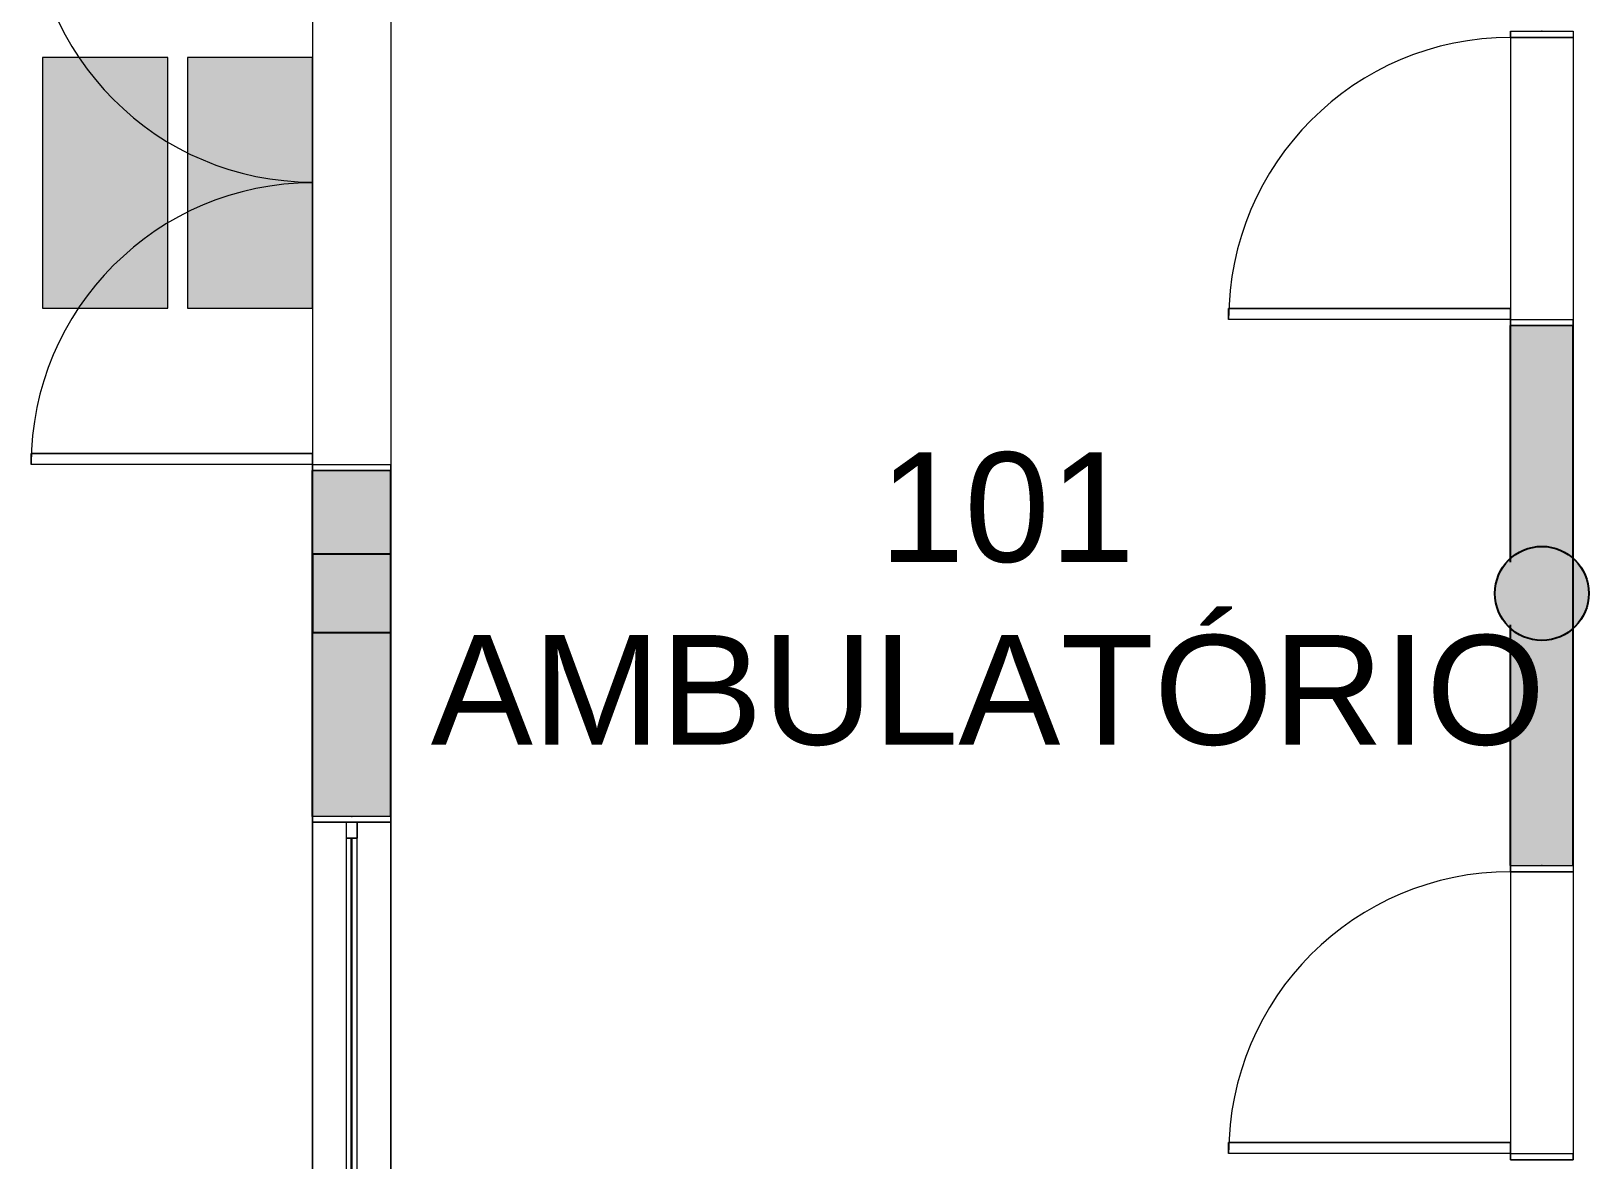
# Model space of a CAD drawing. Header units: metres. Extents: x 512 to 829, y -209 to 245.
# Drawn here: x 649.114 to 654.087, y -87.833 to -84.23 of the extents above; entities that cross this region are included whole.
import ezdxf

# ---------------------------------------------------------------- set-up
doc = ezdxf.new("R2010")
doc.units = ezdxf.units.M
doc.header["$LTSCALE"] = 0.508
doc.set_wipeout_variables(frame=1)
doc.header["$PDSIZE"] = -2
for name, color, linetype, lineweight in [('AMB-NOVOS', 10, 'Continuous', 15), ('COVID-TAPETE SANITIZANTE', 20, 'Continuous', 5), ('Dimensões', 7, 'Continuous', 5), ('None', 7, 'Continuous', 5), ('NãoImprimir', 7, 'Continuous', 5), ('Peitoris', 2, 'Continuous', 5), ('Telhado-Princ', 7, 'Continuous', 5)]:
    doc.layers.add(name, color=color, linetype=linetype, lineweight=lineweight)

# ---------------------------------------------------------------- blocks, each defined once
blk = doc.blocks.new('Grupo-5641')
at = {"layer": 'None', "color": 7, "linetype": 'Continuous', "lineweight": 5}
for p, q in [((-0.47, 0.1), (-0.47, -0.1)), ((0.47, 0.1), (0.47, -0.1))]:
    blk.add_line(p, q, dxfattribs=at)
blk = doc.blocks.new('Grupo-5642')
at = {"layer": 'None', "color": 7, "linetype": 'Continuous', "lineweight": 5}
for points in [[(-0.47, 0.1), (-0.45, 0.1), (-0.45, -0.1), (-0.47, -0.1)], [(0.45, 0.1), (0.47, 0.1), (0.47, -0.1), (0.45, -0.1)]]:
    blk.add_lwpolyline(points, close=True, dxfattribs=at)
blk = doc.blocks.new('Grupo-5643')
at = {"layer": 'None', "color": 7, "linetype": 'Continuous', "lineweight": 5}
for p, q in [((-0.47, 0.1), (-0.45, 0.1)), ((-0.45, 0.1), (-0.45, -0.1)), ((0.47, 0.1), (0.45, 0.1)), ((0.45, 0.1), (0.45, -0.1)), ((-0.47, -0.1), (-0.45, -0.1)), ((0.47, -0.1), (0.45, -0.1))]:
    blk.add_line(p, q, dxfattribs=at)
at = {"layer": 'None', "color": 7}
for name in ['Grupo-5641', 'Grupo-5642']:
    blk.add_blockref(name, (0, 0), dxfattribs=at)
blk = doc.blocks.new('Grupo-5644')
at = {"layer": 'None', "color": 7, "linetype": 'Continuous', "lineweight": 5}
blk.add_arc((-0.45, 0.1), 0.9, 0, 90, dxfattribs=at)
blk = doc.blocks.new('Grupo-5645')
at = {"layer": 'None', "color": 7, "linetype": 'Continuous', "lineweight": 5}
blk.add_lwpolyline([(-0.45, 0.1), (-0.45, 1), (-0.415, 1), (-0.415, 0.1)], close=True, dxfattribs=at)
blk = doc.blocks.new('Grupo-5646')
at = {"layer": 'None', "color": 7, "linetype": 'Continuous', "lineweight": 5}
for p, q in [((-0.45, 0.1), (-0.45, 1)), ((-0.45, 1), (-0.415, 1)), ((-0.415, 0.1), (-0.415, 1)), ((-0.45, 0.1), (-0.415, 0.1))]:
    blk.add_line(p, q, dxfattribs=at)
at = {"layer": 'None', "color": 7}
blk.add_blockref('Grupo-5645', (0, 0), dxfattribs=at)
blk = doc.blocks.new('Grupo-5647')
at = {"layer": 'Peitoris', "color": 7}
blk.add_blockref('Grupo-5646', (0, 0), dxfattribs=at)
blk = doc.blocks.new('Grupo-5648')
at = {"layer": 'None', "color": 7, "linetype": 'Continuous', "lineweight": 5}
for p, q in [((0.47, 0.1), (-0.47, 0.1)), ((0.47, -0.1), (-0.47, -0.1))]:
    blk.add_line(p, q, dxfattribs=at)
blk = doc.blocks.new('Door (2D)-199')
at = {"layer": 'NãoImprimir', "color": 7, "linetype": 'Continuous', "lineweight": 5}
for p in [(-0.47, 0), (0.47, 0)]:
    blk.add_point(p, dxfattribs=at)
at = {"layer": 'None', "color": 7}
for name in ['Grupo-5647', 'Grupo-5643']:
    blk.add_blockref(name, (0, 0), dxfattribs=at)
at = {"layer": 'Peitoris', "color": 7}
blk.add_blockref('Grupo-5644', (0, 0), dxfattribs=at)
at = {"layer": 'Telhado-Princ', "color": 7}
blk.add_blockref('Grupo-5648', (0, 0), dxfattribs=at)
blk = doc.blocks.new('Grupo-5649')
at = {"layer": 'None', "color": 7, "linetype": 'Continuous', "lineweight": 5}
for p, q in [((-0.47, 0.1), (-0.47, -0.1)), ((0.47, 0.1), (0.47, -0.1))]:
    blk.add_line(p, q, dxfattribs=at)
blk = doc.blocks.new('Grupo-5650')
at = {"layer": 'None', "color": 7, "linetype": 'Continuous', "lineweight": 5}
for points in [[(-0.47, 0.1), (-0.45, 0.1), (-0.45, -0.1), (-0.47, -0.1)], [(0.45, 0.1), (0.47, 0.1), (0.47, -0.1), (0.45, -0.1)]]:
    blk.add_lwpolyline(points, close=True, dxfattribs=at)
blk = doc.blocks.new('Grupo-5651')
at = {"layer": 'None', "color": 7, "linetype": 'Continuous', "lineweight": 5}
for p, q in [((-0.47, 0.1), (-0.45, 0.1)), ((-0.45, 0.1), (-0.45, -0.1)), ((0.47, 0.1), (0.45, 0.1)), ((0.45, 0.1), (0.45, -0.1)), ((-0.47, -0.1), (-0.45, -0.1)), ((0.47, -0.1), (0.45, -0.1))]:
    blk.add_line(p, q, dxfattribs=at)
at = {"layer": 'None', "color": 7}
for name in ['Grupo-5649', 'Grupo-5650']:
    blk.add_blockref(name, (0, 0), dxfattribs=at)
blk = doc.blocks.new('Grupo-5652')
at = {"layer": 'None', "color": 7, "linetype": 'Continuous', "lineweight": 5}
blk.add_arc((-0.45, 0.1), 0.9, 0, 90, dxfattribs=at)
blk = doc.blocks.new('Grupo-5653')
at = {"layer": 'None', "color": 7, "linetype": 'Continuous', "lineweight": 5}
blk.add_lwpolyline([(-0.45, 0.1), (-0.45, 1), (-0.415, 1), (-0.415, 0.1)], close=True, dxfattribs=at)
blk = doc.blocks.new('Grupo-5654')
at = {"layer": 'None', "color": 7, "linetype": 'Continuous', "lineweight": 5}
for p, q in [((-0.45, 0.1), (-0.45, 1)), ((-0.45, 1), (-0.415, 1)), ((-0.415, 0.1), (-0.415, 1)), ((-0.45, 0.1), (-0.415, 0.1))]:
    blk.add_line(p, q, dxfattribs=at)
at = {"layer": 'None', "color": 7}
blk.add_blockref('Grupo-5653', (0, 0), dxfattribs=at)
blk = doc.blocks.new('Grupo-5655')
at = {"layer": 'Peitoris', "color": 7}
blk.add_blockref('Grupo-5654', (0, 0), dxfattribs=at)
blk = doc.blocks.new('Grupo-5656')
at = {"layer": 'None', "color": 7, "linetype": 'Continuous', "lineweight": 5}
for p, q in [((0.47, 0.1), (-0.47, 0.1)), ((0.47, -0.1), (-0.47, -0.1))]:
    blk.add_line(p, q, dxfattribs=at)
blk = doc.blocks.new('Door (2D)-200')
at = {"layer": 'NãoImprimir', "color": 7, "linetype": 'Continuous', "lineweight": 5}
for p in [(-0.47, 0), (0.47, 0)]:
    blk.add_point(p, dxfattribs=at)
at = {"layer": 'None', "color": 7}
for name in ['Grupo-5655', 'Grupo-5651']:
    blk.add_blockref(name, (0, 0), dxfattribs=at)
at = {"layer": 'Peitoris', "color": 7}
blk.add_blockref('Grupo-5652', (0, 0), dxfattribs=at)
at = {"layer": 'Telhado-Princ', "color": 7}
blk.add_blockref('Grupo-5656', (0, 0), dxfattribs=at)
blk = doc.blocks.new('Grupo-5837')
at = {"layer": 'None', "color": 7, "linetype": 'Continuous', "lineweight": 5}
for points in [[(-0.6, 0.125), (-0.58095, 0.125), (-0.58095, -0.125), (-0.6, -0.125)], [(0.58095, 0.125), (0.6, 0.125), (0.6, -0.125), (0.58095, -0.125)]]:
    blk.add_lwpolyline(points, close=True, dxfattribs=at)
blk = doc.blocks.new('Grupo-5838')
at = {"layer": 'None', "color": 7, "linetype": 'Continuous', "lineweight": 5}
for p, q in [((-0.6, 0.125), (-0.58095, 0.125)), ((-0.58095, 0.125), (-0.58095, -0.125)), ((0.6, 0.125), (0.58095, 0.125)), ((0.58095, 0.125), (0.58095, -0.125)), ((-0.6, -0.125), (-0.58095, -0.125)), ((0.6, -0.125), (0.58095, -0.125))]:
    blk.add_line(p, q, dxfattribs=at)
at = {"layer": 'None', "color": 7}
blk.add_blockref('Grupo-5837', (0, 0), dxfattribs=at)
blk = doc.blocks.new('Grupo-5839')
at = {"layer": 'None', "color": 7, "linetype": 'Continuous', "lineweight": 5}
for p, q in [((-0.5809, 0.0175), (-0.5809, -0.0175)), ((0.5809, 0.0175), (0.5809, -0.0175))]:
    blk.add_line(p, q, dxfattribs=at)
blk = doc.blocks.new('Grupo-5840')
at = {"layer": 'None', "color": 7, "linetype": 'Continuous', "lineweight": 5}
for points in [[(-0.5809, 0.0175), (-0.5302, 0.0175), (-0.5302, -0.0175), (-0.5809, -0.0175)], [(0.5302, 0.0175), (0.5809, 0.0175), (0.5809, -0.0175), (0.5302, -0.0175)]]:
    blk.add_lwpolyline(points, close=True, dxfattribs=at)
blk = doc.blocks.new('Grupo-5841')
at = {"layer": 'None', "color": 7, "linetype": 'Continuous', "lineweight": 5}
for p, q in [((-0.5809, 0.0175), (-0.5302, 0.0175)), ((-0.5302, 0.0175), (-0.5302, -0.0175)), ((0.5809, 0.0175), (0.5302, 0.0175)), ((0.5302, 0.0175), (0.5302, -0.0175)), ((-0.5809, -0.0175), (-0.5302, -0.0175)), ((0.5809, -0.0175), (0.5302, -0.0175))]:
    blk.add_line(p, q, dxfattribs=at)
blk.add_lwpolyline([(-0.5302, 0.0175), (0.5302, 0.0175), (0.5302, -0.0175), (-0.5302, -0.0175)], close=True, dxfattribs=at)
at = {"layer": 'None', "color": 7}
for name in ['Grupo-5839', 'Grupo-5840']:
    blk.add_blockref(name, (0, 0), dxfattribs=at)
blk = doc.blocks.new('Grupo-5843')
at = {"layer": 'None', "color": 7, "linetype": 'Continuous', "lineweight": 25}
for p, q in [((-0.53015, 0.000635), (0.53015, 0.000635)), ((-0.53015, -0.000635), (0.53015, -0.000635))]:
    blk.add_line(p, q, dxfattribs=at)
blk = doc.blocks.new('Grupo-5844')
at = {"layer": 'None', "color": 7, "linetype": 'Continuous', "lineweight": 20}
for p, q in [((0.6, 0.125), (-0.6, 0.125)), ((0.6, -0.125), (-0.6, -0.125))]:
    blk.add_line(p, q, dxfattribs=at)
blk = doc.blocks.new('Window (2D)-480')
at = {"color": 7, "linetype": 'Continuous', "lineweight": 5}
blk.add_wipeout([(-0.6, 0.125), (0.6, 0.125), (0.6, -0.125), (-0.6, -0.125)], dxfattribs=at).dxf.layer = 'None'
at = {"layer": 'None', "color": 7, "linetype": 'Continuous', "lineweight": 5}
for p, q in [((-0.6, 0.125), (0.6, 0.125)), ((-0.6, -0.125), (0.6, -0.125))]:
    blk.add_line(p, q, dxfattribs=at)
at = {"layer": 'NãoImprimir', "linetype": 'Continuous'}
for p in [(-0.6, 0), (0.6, 0)]:
    blk.add_point(p, dxfattribs=at)
at = {"layer": 'None', "color": 7}
blk.add_blockref('Grupo-5838', (0, 0), dxfattribs=at)
at = {"layer": 'Peitoris'}
for name in ['Grupo-5841', 'Grupo-5843']:
    blk.add_blockref(name, (0, 0), dxfattribs=at)
at = {"layer": 'Telhado-Princ'}
blk.add_blockref('Grupo-5844', (0, 0), dxfattribs=at)
blk = doc.blocks.new('Grupo-5881')
at = {"layer": 'None', "color": 7, "linetype": 'Continuous', "lineweight": 5}
for p, q in [((-0.92, 0.125), (-0.92, -0.125)), ((0.92, 0.125), (0.92, -0.125))]:
    blk.add_line(p, q, dxfattribs=at)
blk = doc.blocks.new('Grupo-5882')
at = {"layer": 'None', "color": 7, "linetype": 'Continuous', "lineweight": 5}
for points in [[(-0.92, 0.125), (-0.9, 0.125), (-0.9, -0.125), (-0.92, -0.125)], [(0.9, 0.125), (0.92, 0.125), (0.92, -0.125), (0.9, -0.125)]]:
    blk.add_lwpolyline(points, close=True, dxfattribs=at)
blk = doc.blocks.new('Grupo-5883')
at = {"layer": 'None', "color": 7, "linetype": 'Continuous', "lineweight": 5}
for p, q in [((-0.92, 0.125), (-0.9, 0.125)), ((-0.9, 0.125), (-0.9, -0.125)), ((0.92, 0.125), (0.9, 0.125)), ((0.9, 0.125), (0.9, -0.125)), ((-0.92, -0.125), (-0.9, -0.125)), ((0.92, -0.125), (0.9, -0.125))]:
    blk.add_line(p, q, dxfattribs=at)
at = {"layer": 'None', "color": 7}
for name in ['Grupo-5881', 'Grupo-5882']:
    blk.add_blockref(name, (0, 0), dxfattribs=at)
blk = doc.blocks.new('Grupo-5884')
at = {"layer": 'None', "color": 7, "linetype": 'Continuous', "lineweight": 5}
blk.add_arc((-0.9, 0.125), 0.8988, 0, 90, dxfattribs=at)
blk = doc.blocks.new('Grupo-5885')
at = {"layer": 'None', "color": 7, "linetype": 'Continuous', "lineweight": 5}
blk.add_lwpolyline([(-0.9, 0.125), (-0.9, 1.02375), (-0.865, 1.02375), (-0.865, 0.125)], close=True, dxfattribs=at)
blk = doc.blocks.new('Grupo-5886')
at = {"layer": 'None', "color": 7, "linetype": 'Continuous', "lineweight": 5}
for p, q in [((-0.9, 0.125), (-0.9, 1.02375)), ((-0.9, 1.02375), (-0.865, 1.02375)), ((-0.865, 0.125), (-0.865, 1.02375)), ((-0.9, 0.125), (-0.865, 0.125))]:
    blk.add_line(p, q, dxfattribs=at)
at = {"layer": 'None', "color": 7}
blk.add_blockref('Grupo-5885', (0, 0), dxfattribs=at)
blk = doc.blocks.new('Grupo-5887')
at = {"layer": 'Peitoris', "color": 7}
blk.add_blockref('Grupo-5886', (0, 0), dxfattribs=at)
blk = doc.blocks.new('Grupo-5888')
at = {"layer": 'None', "color": 7, "linetype": 'Continuous', "lineweight": 5}
blk.add_arc((0.9, 0.125), 0.8988, 90, 180, dxfattribs=at)
blk = doc.blocks.new('Grupo-5889')
at = {"layer": 'None', "color": 7, "linetype": 'Continuous', "lineweight": 5}
blk.add_lwpolyline([(0.9, 1.02375), (0.9, 0.125), (0.865, 0.125), (0.865, 1.02375)], close=True, dxfattribs=at)
blk = doc.blocks.new('Grupo-5890')
at = {"layer": 'None', "color": 7, "linetype": 'Continuous', "lineweight": 5}
for p, q in [((0.865, 1.02375), (0.865, 0.125)), ((0.9, 1.02375), (0.865, 1.02375)), ((0.9, 1.02375), (0.9, 0.125)), ((0.9, 0.125), (0.865, 0.125))]:
    blk.add_line(p, q, dxfattribs=at)
at = {"layer": 'None', "color": 7}
blk.add_blockref('Grupo-5889', (0, 0), dxfattribs=at)
blk = doc.blocks.new('Grupo-5891')
at = {"layer": 'Peitoris', "color": 7}
blk.add_blockref('Grupo-5890', (0, 0), dxfattribs=at)
blk = doc.blocks.new('Grupo-5892')
at = {"layer": 'None', "color": 7, "linetype": 'Continuous', "lineweight": 5}
for p, q in [((0.92, 0.125), (-0.92, 0.125)), ((0.92, -0.125), (-0.92, -0.125))]:
    blk.add_line(p, q, dxfattribs=at)
blk = doc.blocks.new('Door (2D)-217')
at = {"layer": 'NãoImprimir', "color": 7, "linetype": 'Continuous', "lineweight": 5}
for p in [(-0.92, 0), (0.92, 0)]:
    blk.add_point(p, dxfattribs=at)
at = {"layer": 'None', "color": 7}
for name in ['Grupo-5887', 'Grupo-5891', 'Grupo-5883']:
    blk.add_blockref(name, (0, 0), dxfattribs=at)
at = {"layer": 'Peitoris', "color": 7}
for name in ['Grupo-5884', 'Grupo-5888']:
    blk.add_blockref(name, (0, 0), dxfattribs=at)
at = {"layer": 'Telhado-Princ', "color": 7}
blk.add_blockref('Grupo-5892', (0, 0), dxfattribs=at)
blk = doc.blocks.new('Grupo-6077')
at = {"layer": 'None', "linetype": 'Continuous', "lineweight": 0}
blk.add_hatch(color=255, dxfattribs=at).paths.add_polyline_path([(-65.1751, 12.7369), (-65.1751, 12.4869), (-64.9251, 12.4869), (-64.9251, 12.7369)])
h = blk.add_hatch(color=255, dxfattribs=at)
edge = h.paths.add_edge_path()
edge.add_arc((-61.2501, 12.6119), 0.15, 0, 360, ccw=False)
at = {"layer": 'None', "color": 7, "linetype": 'Continuous', "lineweight": 25}
blk.add_lwpolyline([(-65.1751, 12.7369), (-65.1751, 12.4869), (-64.9251, 12.4869), (-64.9251, 12.7369)], close=True, dxfattribs=at)
blk.add_circle((-61.2501, 12.6119), 0.15, dxfattribs=at)
blk = doc.blocks.new('A$C69c9503b')
at = {"layer": 'Dimensões', "lineweight": 0, "true_color": 0xcd6928}
h = blk.add_hatch(color=32, dxfattribs=at)
h.dxf.hatch_style = 1
h.paths.add_polyline_path([(0, 0), (0.4, 0), (0.4, 0.8), (0, 0.8)])
h = blk.add_hatch(color=32, dxfattribs=at)
h.dxf.hatch_style = 1
h.paths.add_polyline_path([(0.4622, 0), (0.8622, 0), (0.8622, 0.8), (0.4622, 0.8)])
at = {"layer": 'Dimensões', "color": 1, "lineweight": 0}
for points in [[(0, 0), (0.4, 0), (0.4, 0.8), (0, 0.8)], [(0.4622, 0), (0.8622, 0), (0.8622, 0.8), (0.4622, 0.8)]]:
    blk.add_lwpolyline(points, close=True, dxfattribs=at)

msp = doc.modelspace()

# ---------------------------------------------------------------- linework, layer by layer
at = {"layer": 'None', "color": 7, "linetype": 'Continuous', "lineweight": 25}
for p, q in [((653.8373, -85.925), (653.8373, -85.17)), ((654.0373, -86.8934), (654.0373, -85.17)), ((650.0123, -86.7368), (650.0123, -85.6331)), ((650.2623, -86.7368), (650.2623, -85.6331)), ((653.8373, -86.8934), (653.8373, -86.125))]:
    msp.add_line(p, q, dxfattribs=at)
at = {"layer": 'None', "color": 250, "linetype": 'Continuous'}
for points in [[(654.0373, -86.8934), (653.8373, -86.8934), (654.0373, -85.17), (653.8373, -85.17)], [(650.2623, -86.7368), (650.0123, -86.7368), (650.2623, -85.6331), (650.0123, -85.6331)]]:
    msp.add_solid(points, dxfattribs=at)

# ---------------------------------------------------------------- block references
at = {"layer": 'COVID-TAPETE SANITIZANTE', "linetype": 'Continuous', "lineweight": 0}
msp.add_blockref('A$C69c9503b', (649.1501, -85.1143), dxfattribs=at)
at = {"layer": 'None', "color": 7, "rotation": 90}
for name, p in [('Door (2D)-217', (650.1373, -84.7131)), ('Door (2D)-199', (653.9373, -84.7)), ('Door (2D)-200', (653.9373, -87.3634))]:
    msp.add_blockref(name, p, dxfattribs=at)
at = {"layer": 'None', "color": 7}
msp.add_blockref('Grupo-6077', (715.1875, -98.6368), dxfattribs=at)

# ---------------------------------------------------------------- texts
at = {"layer": 'AMB-NOVOS', "linetype": 'Continuous', "lineweight": 0, "insert": (650.9056, -85.5745), "char_height": 0.35, "attachment_point": 1}
msp.add_mtext_dynamic_manual_height_columns('\\pi0.91613;{\\fArial|b0|i0|c0|p34;101\\P\\pi-0.51598;AMBULATÓRIO}', width=2.505044, gutter_width=1, heights=[0], dxfattribs=at)

# ---------------------------------------------------------------- next in the draw order: block references
at = {"layer": 'None', "color": 7, "xscale": -1, "rotation": 270}
msp.add_blockref('Window (2D)-480', (650.1373, -87.3368), dxfattribs=at)

doc.saveas('drawing.dxf')
